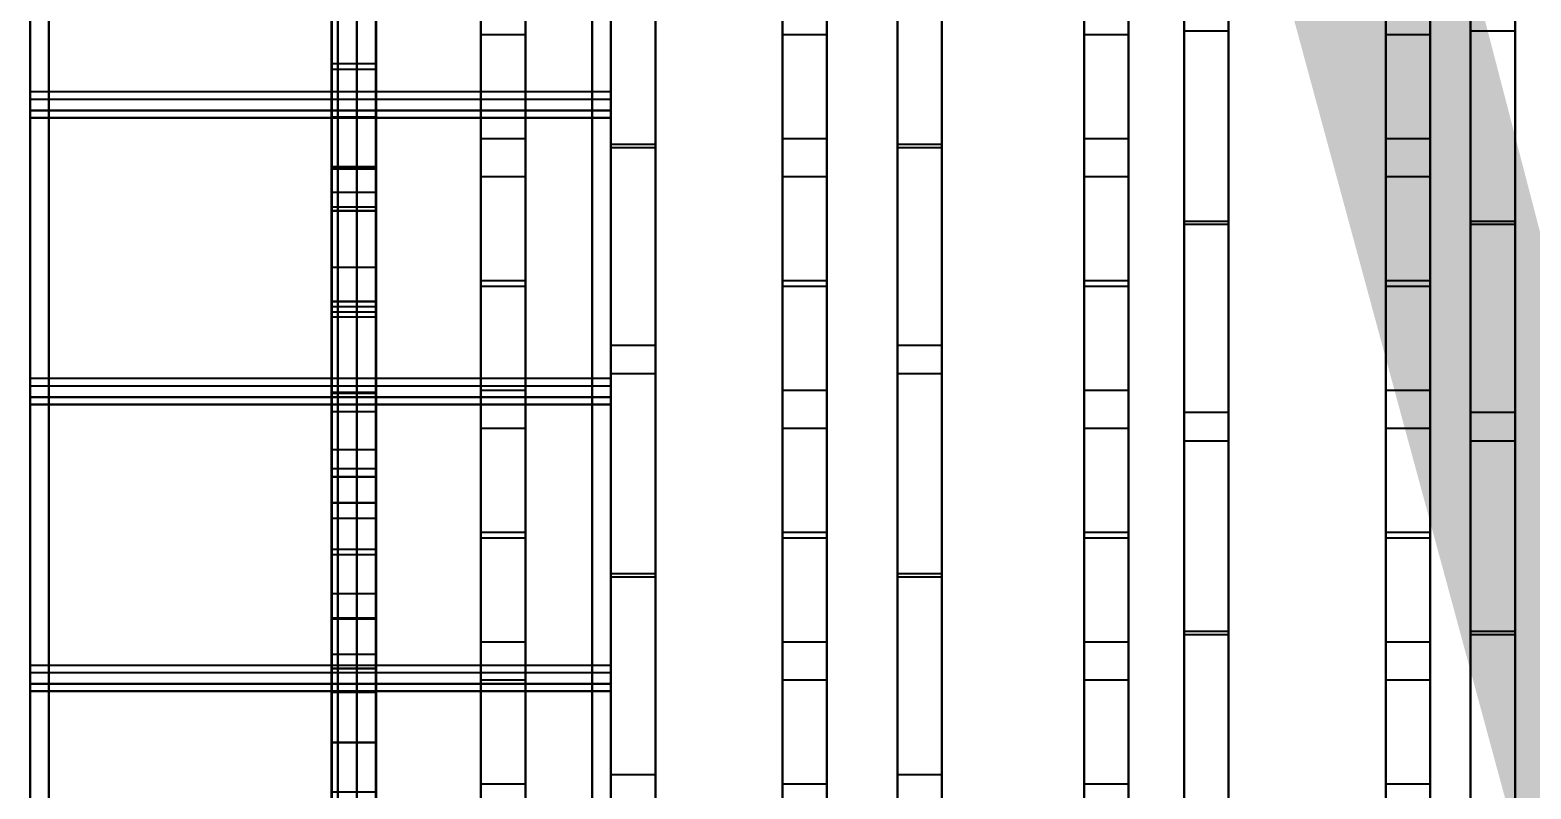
# Model space of a CAD drawing. Header units: inches. Extents: x -11 to 659, y 11 to 544.
# Drawn here: x -11.3 to 108.1, y 176 to 236.4 of the extents above; entities that cross this region are included whole.
import ezdxf

# ---------------------------------------------------------------- set-up
doc = ezdxf.new("R2010")
doc.units = ezdxf.units.IN
doc.header["$MEASUREMENT"] = 0
for name, color, linetype in [('FT2', 8, 'CONTINUOUS'), ('R2', 4, 'CONTINUOUS'), ('RT2', 7, 'CONTINUOUS'), ('W1', 5, 'CONTINUOUS'), ('W2', 5, 'CONTINUOUS')]:
    doc.layers.add(name, color=color, linetype=linetype)

msp = doc.modelspace()

# ---------------------------------------------------------------- linework, layer by layer
at = {"layer": 'FT2'}
for points in [[(16.2, 86.96, 136), (16.2, 418.72, 136), (12.66, 418.72, 136), (12.66, 86.96, 136)], [(12.66, 86.96, 136), (12.66, 418.72, 136), (12.66, 418.72, 134.54), (12.66, 86.96, 134.54)], [(12.66, 86.96, 120), (12.66, 418.72, 120), (16.2, 418.72, 120), (16.2, 86.96, 120)], [(12.66, 86.96, 120), (12.66, 86.96, 121.46), (12.66, 418.72, 121.46), (12.66, 418.72, 120)], [(16.2, 86.96, 136), (16.2, 86.96, 134.54), (16.2, 418.72, 134.54), (16.2, 418.72, 136)], [(16.2, 86.96, 120), (16.2, 418.72, 120), (16.2, 418.72, 121.46), (16.2, 86.96, 121.46)], [(28.08, 14.97, 136), (28.08, 418.72, 136), (24.54, 418.72, 136), (24.54, 14.97, 136)], [(24.54, 14.97, 136), (24.54, 418.72, 136), (24.54, 418.72, 134.54), (24.54, 14.97, 134.54)], [(24.54, 14.97, 120), (24.54, 418.72, 120), (28.08, 418.72, 120), (28.08, 14.97, 120)], [(24.54, 14.97, 120), (24.54, 14.97, 121.46), (24.54, 418.72, 121.46), (24.54, 418.72, 120)], [(28.08, 14.97, 136), (28.08, 14.97, 134.54), (28.08, 418.72, 134.54), (28.08, 418.72, 136)], [(28.08, 14.97, 120), (28.08, 418.72, 120), (28.08, 418.72, 121.46), (28.08, 14.97, 121.46)], [(52.08, 14.97, 136), (52.08, 418.72, 136), (48.54, 418.72, 136), (48.54, 14.97, 136)], [(48.54, 14.97, 136), (48.54, 418.72, 136), (48.54, 418.72, 134.54), (48.54, 14.97, 134.54)], [(48.54, 14.97, 120), (48.54, 418.72, 120), (52.08, 418.72, 120), (52.08, 14.97, 120)], [(48.54, 14.97, 120), (48.54, 14.97, 121.46), (48.54, 418.72, 121.46), (48.54, 418.72, 120)], [(52.08, 14.97, 136), (52.08, 14.97, 134.54), (52.08, 418.72, 134.54), (52.08, 418.72, 136)], [(52.08, 14.97, 120), (52.08, 418.72, 120), (52.08, 418.72, 121.46), (52.08, 14.97, 121.46)], [(76.08, 14.97, 136), (76.08, 418.72, 136), (72.54, 418.72, 136), (72.54, 14.97, 136)], [(72.54, 14.97, 136), (72.54, 418.72, 136), (72.54, 418.72, 134.54), (72.54, 14.97, 134.54)], [(72.54, 14.97, 120), (72.54, 418.72, 120), (76.08, 418.72, 120), (76.08, 14.97, 120)], [(72.54, 14.97, 120), (72.54, 14.97, 121.46), (72.54, 418.72, 121.46), (72.54, 418.72, 120)], [(76.08, 14.97, 136), (76.08, 14.97, 134.54), (76.08, 418.72, 134.54), (76.08, 418.72, 136)], [(76.08, 14.97, 120), (76.08, 418.72, 120), (76.08, 418.72, 121.46), (76.08, 14.97, 121.46)], [(100.08, 14.97, 136), (100.08, 418.72, 136), (96.54, 418.72, 136), (96.54, 14.97, 136)], [(96.54, 14.97, 136), (96.54, 418.72, 136), (96.54, 418.72, 134.54), (96.54, 14.97, 134.54)], [(96.54, 14.97, 120), (96.54, 418.72, 120), (100.08, 418.72, 120), (100.08, 14.97, 120)], [(96.54, 14.97, 120), (96.54, 14.97, 121.46), (96.54, 418.72, 121.46), (96.54, 418.72, 120)], [(100.08, 14.97, 136), (100.08, 14.97, 134.54), (100.08, 418.72, 134.54), (100.08, 418.72, 136)], [(100.08, 14.97, 120), (100.08, 418.72, 120), (100.08, 418.72, 121.46), (100.08, 14.97, 121.46)], [(12.66, 233.75, 120.67), (12.66, 241.65, 136), (12.66, 242.94, 135.33), (12.66, 235.04, 120)], [(16.2, 233.75, 120.67), (16.2, 235.04, 120), (16.2, 242.94, 135.33), (16.2, 241.65, 136)], [(16.2, 233.75, 120.67), (16.2, 241.65, 136), (12.66, 241.65, 136), (12.66, 233.75, 120.67)], [(28.08, 227.79, 136), (28.08, 236.05, 120.7), (24.54, 236.05, 120.7), (24.54, 227.79, 136)], [(24.54, 227.79, 136), (24.54, 236.05, 120.7), (24.54, 234.77, 120), (24.54, 226.51, 135.31)], [(28.08, 227.79, 136), (28.08, 226.51, 135.31), (28.08, 234.77, 120), (28.08, 236.05, 120.7)], [(52.08, 227.79, 136), (52.08, 236.05, 120.7), (48.54, 236.05, 120.7), (48.54, 227.79, 136)], [(48.54, 227.79, 136), (48.54, 236.05, 120.7), (48.54, 234.77, 120), (48.54, 226.51, 135.31)], [(52.08, 227.79, 136), (52.08, 226.51, 135.31), (52.08, 234.77, 120), (52.08, 236.05, 120.7)], [(76.08, 227.79, 136), (76.08, 236.05, 120.7), (72.54, 236.05, 120.7), (72.54, 227.79, 136)], [(72.54, 227.79, 136), (72.54, 236.05, 120.7), (72.54, 234.77, 120), (72.54, 226.51, 135.31)], [(76.08, 227.79, 136), (76.08, 226.51, 135.31), (76.08, 234.77, 120), (76.08, 236.05, 120.7)], [(100.08, 227.79, 136), (100.08, 236.05, 120.7), (96.54, 236.05, 120.7), (96.54, 227.79, 136)], [(96.54, 227.79, 136), (96.54, 236.05, 120.7), (96.54, 234.77, 120), (96.54, 226.51, 135.31)], [(100.08, 227.79, 136), (100.08, 226.51, 135.31), (100.08, 234.77, 120), (100.08, 236.05, 120.7)], [(16.2, 225.38, 136), (16.2, 233.28, 120.67), (12.66, 233.28, 120.67), (12.66, 225.38, 136)], [(12.66, 225.38, 136), (12.66, 233.28, 120.67), (12.66, 231.98, 120), (12.66, 224.09, 135.33)], [(16.2, 225.38, 136), (16.2, 224.09, 135.33), (16.2, 231.98, 120), (16.2, 233.28, 120.67)], [(24.54, 216.49, 120.7), (24.54, 224.75, 136), (24.54, 226.04, 135.31), (24.54, 217.77, 120)], [(28.08, 216.49, 120.7), (28.08, 217.77, 120), (28.08, 226.04, 135.31), (28.08, 224.75, 136)], [(48.54, 216.49, 120.7), (48.54, 224.75, 136), (48.54, 226.04, 135.31), (48.54, 217.77, 120)], [(52.08, 216.49, 120.7), (52.08, 217.77, 120), (52.08, 226.04, 135.31), (52.08, 224.75, 136)], [(72.54, 216.49, 120.7), (72.54, 224.75, 136), (72.54, 226.04, 135.31), (72.54, 217.77, 120)], [(76.08, 216.49, 120.7), (76.08, 217.77, 120), (76.08, 226.04, 135.31), (76.08, 224.75, 136)], [(96.54, 216.49, 120.7), (96.54, 224.75, 136), (96.54, 226.04, 135.31), (96.54, 217.77, 120)], [(100.08, 216.49, 120.7), (100.08, 217.77, 120), (100.08, 226.04, 135.31), (100.08, 224.75, 136)], [(28.08, 216.49, 120.7), (28.08, 224.75, 136), (24.54, 224.75, 136), (24.54, 216.49, 120.7)], [(52.08, 216.49, 120.7), (52.08, 224.75, 136), (48.54, 224.75, 136), (48.54, 216.49, 120.7)], [(76.08, 216.49, 120.7), (76.08, 224.75, 136), (72.54, 224.75, 136), (72.54, 216.49, 120.7)], [(100.08, 216.49, 120.7), (100.08, 224.75, 136), (96.54, 224.75, 136), (96.54, 216.49, 120.7)], [(12.66, 214.42, 120.67), (12.66, 222.32, 136), (12.66, 223.62, 135.33), (12.66, 215.72, 120)], [(16.2, 214.42, 120.67), (16.2, 215.72, 120), (16.2, 223.62, 135.33), (16.2, 222.32, 136)], [(16.2, 214.42, 120.67), (16.2, 222.32, 136), (12.66, 222.32, 136), (12.66, 214.42, 120.67)], [(28.08, 207.75, 136), (28.08, 216.01, 120.7), (24.54, 216.01, 120.7), (24.54, 207.75, 136)], [(24.54, 207.75, 136), (24.54, 216.01, 120.7), (24.54, 214.73, 120), (24.54, 206.46, 135.31)], [(28.08, 207.75, 136), (28.08, 206.46, 135.31), (28.08, 214.73, 120), (28.08, 216.01, 120.7)], [(52.08, 207.75, 136), (52.08, 216.01, 120.7), (48.54, 216.01, 120.7), (48.54, 207.75, 136)], [(48.54, 207.75, 136), (48.54, 216.01, 120.7), (48.54, 214.73, 120), (48.54, 206.46, 135.31)], [(52.08, 207.75, 136), (52.08, 206.46, 135.31), (52.08, 214.73, 120), (52.08, 216.01, 120.7)], [(76.08, 207.75, 136), (76.08, 216.01, 120.7), (72.54, 216.01, 120.7), (72.54, 207.75, 136)], [(72.54, 207.75, 136), (72.54, 216.01, 120.7), (72.54, 214.73, 120), (72.54, 206.46, 135.31)], [(76.08, 207.75, 136), (76.08, 206.46, 135.31), (76.08, 214.73, 120), (76.08, 216.01, 120.7)], [(100.08, 207.75, 136), (100.08, 216.01, 120.7), (96.54, 216.01, 120.7), (96.54, 207.75, 136)], [(96.54, 207.75, 136), (96.54, 216.01, 120.7), (96.54, 214.73, 120), (96.54, 206.46, 135.31)], [(100.08, 207.75, 136), (100.08, 206.46, 135.31), (100.08, 214.73, 120), (100.08, 216.01, 120.7)], [(16.2, 206.06, 136), (16.2, 213.95, 120.67), (12.66, 213.95, 120.67), (12.66, 206.06, 136)], [(12.66, 206.06, 136), (12.66, 213.95, 120.67), (12.66, 212.66, 120), (12.66, 204.76, 135.33)], [(16.2, 206.06, 136), (16.2, 204.76, 135.33), (16.2, 212.66, 120), (16.2, 213.95, 120.67)], [(24.54, 196.44, 120.7), (24.54, 204.71, 136), (24.54, 205.99, 135.31), (24.54, 197.73, 120)], [(28.08, 196.44, 120.7), (28.08, 197.73, 120), (28.08, 205.99, 135.31), (28.08, 204.71, 136)], [(48.54, 196.44, 120.7), (48.54, 204.71, 136), (48.54, 205.99, 135.31), (48.54, 197.73, 120)], [(52.08, 196.44, 120.7), (52.08, 197.73, 120), (52.08, 205.99, 135.31), (52.08, 204.71, 136)], [(72.54, 196.44, 120.7), (72.54, 204.71, 136), (72.54, 205.99, 135.31), (72.54, 197.73, 120)], [(76.08, 196.44, 120.7), (76.08, 197.73, 120), (76.08, 205.99, 135.31), (76.08, 204.71, 136)], [(96.54, 196.44, 120.7), (96.54, 204.71, 136), (96.54, 205.99, 135.31), (96.54, 197.73, 120)], [(100.08, 196.44, 120.7), (100.08, 197.73, 120), (100.08, 205.99, 135.31), (100.08, 204.71, 136)], [(12.66, 195.1, 120.67), (12.66, 203, 136), (12.66, 204.29, 135.33), (12.66, 196.39, 120)], [(16.2, 195.1, 120.67), (16.2, 196.39, 120), (16.2, 204.29, 135.33), (16.2, 203, 136)], [(28.08, 196.44, 120.7), (28.08, 204.71, 136), (24.54, 204.71, 136), (24.54, 196.44, 120.7)], [(52.08, 196.44, 120.7), (52.08, 204.71, 136), (48.54, 204.71, 136), (48.54, 196.44, 120.7)], [(76.08, 196.44, 120.7), (76.08, 204.71, 136), (72.54, 204.71, 136), (72.54, 196.44, 120.7)], [(100.08, 196.44, 120.7), (100.08, 204.71, 136), (96.54, 204.71, 136), (96.54, 196.44, 120.7)], [(16.2, 195.1, 120.67), (16.2, 203, 136), (12.66, 203, 136), (12.66, 195.1, 120.67)], [(28.08, 187.7, 136), (28.08, 195.97, 120.7), (24.54, 195.97, 120.7), (24.54, 187.7, 136)], [(24.54, 187.7, 136), (24.54, 195.97, 120.7), (24.54, 194.69, 120), (24.54, 186.42, 135.31)], [(28.08, 187.7, 136), (28.08, 186.42, 135.31), (28.08, 194.69, 120), (28.08, 195.97, 120.7)], [(52.08, 187.7, 136), (52.08, 195.97, 120.7), (48.54, 195.97, 120.7), (48.54, 187.7, 136)], [(48.54, 187.7, 136), (48.54, 195.97, 120.7), (48.54, 194.69, 120), (48.54, 186.42, 135.31)], [(52.08, 187.7, 136), (52.08, 186.42, 135.31), (52.08, 194.69, 120), (52.08, 195.97, 120.7)], [(76.08, 187.7, 136), (76.08, 195.97, 120.7), (72.54, 195.97, 120.7), (72.54, 187.7, 136)], [(72.54, 187.7, 136), (72.54, 195.97, 120.7), (72.54, 194.69, 120), (72.54, 186.42, 135.31)], [(76.08, 187.7, 136), (76.08, 186.42, 135.31), (76.08, 194.69, 120), (76.08, 195.97, 120.7)], [(100.08, 187.7, 136), (100.08, 195.97, 120.7), (96.54, 195.97, 120.7), (96.54, 187.7, 136)], [(96.54, 187.7, 136), (96.54, 195.97, 120.7), (96.54, 194.69, 120), (96.54, 186.42, 135.31)], [(100.08, 187.7, 136), (100.08, 186.42, 135.31), (100.08, 194.69, 120), (100.08, 195.97, 120.7)], [(16.2, 186.73, 136), (16.2, 194.63, 120.67), (12.66, 194.63, 120.67), (12.66, 186.73, 136)], [(12.66, 186.73, 136), (12.66, 194.63, 120.67), (12.66, 193.33, 120), (12.66, 185.44, 135.33)], [(16.2, 186.73, 136), (16.2, 185.44, 135.33), (16.2, 193.33, 120), (16.2, 194.63, 120.67)], [(24.54, 176.4, 120.7), (24.54, 184.67, 136), (24.54, 185.95, 135.31), (24.54, 177.68, 120)], [(28.08, 176.4, 120.7), (28.08, 177.68, 120), (28.08, 185.95, 135.31), (28.08, 184.67, 136)], [(48.54, 176.4, 120.7), (48.54, 184.67, 136), (48.54, 185.95, 135.31), (48.54, 177.68, 120)], [(52.08, 176.4, 120.7), (52.08, 177.68, 120), (52.08, 185.95, 135.31), (52.08, 184.67, 136)], [(72.54, 176.4, 120.7), (72.54, 184.67, 136), (72.54, 185.95, 135.31), (72.54, 177.68, 120)], [(76.08, 176.4, 120.7), (76.08, 177.68, 120), (76.08, 185.95, 135.31), (76.08, 184.67, 136)], [(96.54, 176.4, 120.7), (96.54, 184.67, 136), (96.54, 185.95, 135.31), (96.54, 177.68, 120)], [(100.08, 176.4, 120.7), (100.08, 177.68, 120), (100.08, 185.95, 135.31), (100.08, 184.67, 136)], [(12.66, 175.77, 120.67), (12.66, 183.67, 136), (12.66, 184.97, 135.33), (12.66, 177.07, 120)], [(16.2, 175.77, 120.67), (16.2, 177.07, 120), (16.2, 184.97, 135.33), (16.2, 183.67, 136)], [(28.08, 176.4, 120.7), (28.08, 184.67, 136), (24.54, 184.67, 136), (24.54, 176.4, 120.7)], [(52.08, 176.4, 120.7), (52.08, 184.67, 136), (48.54, 184.67, 136), (48.54, 176.4, 120.7)], [(76.08, 176.4, 120.7), (76.08, 184.67, 136), (72.54, 184.67, 136), (72.54, 176.4, 120.7)], [(100.08, 176.4, 120.7), (100.08, 184.67, 136), (96.54, 184.67, 136), (96.54, 176.4, 120.7)], [(16.2, 175.77, 120.67), (16.2, 183.67, 136), (12.66, 183.67, 136), (12.66, 175.77, 120.67)]]:
    msp.add_3dface(points, dxfattribs=at)
at = {"layer": 'R2'}
for points in [[(-11.34, 457.78, 256.5), (-11.34, 46.78, 324.98), (-11.34, 47.36, 328.5), (-11.34, 458.36, 260.01)], [(-9.84, 47.36, 328.5), (-9.84, 458.36, 260.01), (-11.34, 458.36, 260.01), (-11.34, 47.36, 328.5)], [(-9.84, 457.78, 256.5), (-9.84, 46.78, 324.98), (-11.34, 46.78, 324.98), (-11.34, 457.78, 256.5)], [(33.39, 458.36, 260.01), (33.39, 47.36, 328.5), (34.89, 47.36, 328.5), (34.89, 458.36, 260.01)], [(33.39, 46.78, 324.98), (33.39, 457.78, 256.5), (34.89, 457.78, 256.5), (34.89, 46.78, 324.98)], [(34.89, 46.78, 324.98), (34.89, 457.78, 256.5), (34.89, 458.36, 260.01), (34.89, 47.36, 328.5)], [(13.16, 252.86, 294.26), (13.16, 230.03, 298.06), (14.66, 230.03, 298.06), (14.66, 252.86, 294.26)], [(13.16, 229.44, 294.55), (13.16, 252.28, 290.74), (14.66, 252.28, 290.74), (14.66, 229.44, 294.55)], [(14.66, 229.44, 294.55), (14.66, 252.28, 290.74), (14.66, 252.86, 294.26), (14.66, 230.03, 298.06)], [(34.89, 231.51, 297.81), (-11.34, 231.51, 297.81), (-11.34, 230.03, 298.06), (34.89, 230.03, 298.06)], [(-11.34, 230.92, 294.3), (34.89, 230.92, 294.3), (34.89, 229.44, 294.55), (-11.34, 229.44, 294.55)], [(-11.34, 229.44, 294.55), (34.89, 229.44, 294.55), (34.89, 230.03, 298.06), (-11.34, 230.03, 298.06)], [(13.16, 230.03, 298.06), (13.16, 207.2, 301.86), (14.66, 207.2, 301.86), (14.66, 230.03, 298.06)], [(13.16, 206.61, 298.35), (13.16, 229.44, 294.55), (14.66, 229.44, 294.55), (14.66, 206.61, 298.35)], [(14.66, 206.61, 298.35), (14.66, 229.44, 294.55), (14.66, 230.03, 298.06), (14.66, 207.2, 301.86)], [(34.89, 208.67, 301.62), (-11.34, 208.67, 301.62), (-11.34, 207.2, 301.86), (34.89, 207.2, 301.86)], [(-11.34, 208.09, 298.1), (34.89, 208.09, 298.1), (34.89, 206.61, 298.35), (-11.34, 206.61, 298.35)], [(-11.34, 206.61, 298.35), (34.89, 206.61, 298.35), (34.89, 207.2, 301.86), (-11.34, 207.2, 301.86)], [(13.16, 207.2, 301.86), (13.16, 184.36, 305.67), (14.66, 184.36, 305.67), (14.66, 207.2, 301.86)], [(14.66, 183.78, 302.16), (14.66, 206.61, 298.35), (14.66, 207.2, 301.86), (14.66, 184.36, 305.67)], [(13.16, 183.78, 302.16), (13.16, 206.61, 298.35), (14.66, 206.61, 298.35), (14.66, 183.78, 302.16)], [(34.89, 185.84, 305.42), (-11.34, 185.84, 305.42), (-11.34, 184.36, 305.67), (34.89, 184.36, 305.67)], [(-11.34, 185.26, 301.91), (34.89, 185.26, 301.91), (34.89, 183.78, 302.16), (-11.34, 183.78, 302.16)], [(-11.34, 183.78, 302.16), (34.89, 183.78, 302.16), (34.89, 184.36, 305.67), (-11.34, 184.36, 305.67)], [(13.16, 184.36, 305.67), (13.16, 161.53, 309.47), (14.66, 161.53, 309.47), (14.66, 184.36, 305.67)], [(14.66, 160.94, 305.96), (14.66, 183.78, 302.16), (14.66, 184.36, 305.67), (14.66, 161.53, 309.47)], [(13.16, 160.94, 305.96), (13.16, 183.78, 302.16), (14.66, 183.78, 302.16), (14.66, 160.94, 305.96)]]:
    msp.add_3dface(points, dxfattribs=at)
at = {"layer": 'RT2'}
for points in [[(34.89, 458.34, 260), (34.89, 47.34, 328.48), (38.43, 47.34, 328.48), (38.43, 458.34, 260)], [(34.89, 458.34, 260), (34.89, 458.1, 258.56), (34.89, 47.1, 327.05), (34.89, 47.34, 328.48)], [(38.43, 458.34, 260), (38.43, 47.34, 328.48), (38.43, 47.1, 327.05), (38.43, 458.1, 258.56)], [(57.69, 458.34, 260), (57.69, 47.34, 328.48), (61.23, 47.34, 328.48), (61.23, 458.34, 260)], [(57.69, 458.34, 260), (57.69, 458.1, 258.56), (57.69, 47.1, 327.05), (57.69, 47.34, 328.48)], [(61.23, 458.34, 260), (61.23, 47.34, 328.48), (61.23, 47.1, 327.05), (61.23, 458.1, 258.56)], [(80.49, 458.34, 260), (80.49, 47.34, 328.48), (84.03, 47.34, 328.48), (84.03, 458.34, 260)], [(80.49, 458.34, 260), (80.49, 458.1, 258.56), (80.49, 47.1, 327.05), (80.49, 47.34, 328.48)], [(84.03, 458.34, 260), (84.03, 47.34, 328.48), (84.03, 47.1, 327.05), (84.03, 458.1, 258.56)], [(103.29, 458.34, 260), (103.29, 47.34, 328.48), (106.83, 47.34, 328.48), (106.83, 458.34, 260)], [(103.29, 458.34, 260), (103.29, 458.1, 258.56), (103.29, 47.1, 327.05), (103.29, 47.34, 328.48)], [(106.83, 458.34, 260), (106.83, 47.34, 328.48), (106.83, 47.1, 327.05), (106.83, 458.1, 258.56)], [(34.89, 416.84, 250.56), (34.89, 88.84, 305.22), (34.89, 89.08, 306.65), (34.89, 417.08, 252)], [(38.43, 416.84, 250.56), (38.43, 417.08, 252), (38.43, 89.08, 306.65), (38.43, 88.84, 305.22)], [(57.69, 416.84, 250.56), (57.69, 88.84, 305.22), (57.69, 89.08, 306.65), (57.69, 417.08, 252)], [(61.23, 416.84, 250.56), (61.23, 417.08, 252), (61.23, 89.08, 306.65), (61.23, 88.84, 305.22)], [(80.49, 416.84, 250.56), (80.49, 88.84, 305.22), (80.49, 89.08, 306.65), (80.49, 417.08, 252)], [(84.03, 416.84, 250.56), (84.03, 417.08, 252), (84.03, 89.08, 306.65), (84.03, 88.84, 305.22)], [(103.29, 416.84, 250.56), (103.29, 88.84, 305.22), (103.29, 89.08, 306.65), (103.29, 417.08, 252)], [(106.83, 416.84, 250.56), (106.83, 417.08, 252), (106.83, 89.08, 306.65), (106.83, 88.84, 305.22)], [(38.43, 416.84, 250.56), (38.43, 88.84, 305.22), (34.89, 88.84, 305.22), (34.89, 416.84, 250.56)], [(61.23, 416.84, 250.56), (61.23, 88.84, 305.22), (57.69, 88.84, 305.22), (57.69, 416.84, 250.56)], [(84.03, 416.84, 250.56), (84.03, 88.84, 305.22), (80.49, 88.84, 305.22), (80.49, 416.84, 250.56)], [(106.83, 416.84, 250.56), (106.83, 88.84, 305.22), (103.29, 88.84, 305.22), (103.29, 416.84, 250.56)], [(34.89, 243.23, 295.84), (34.89, 244.14, 294.71), (34.89, 228.26, 281.98), (34.89, 227.35, 283.12)], [(38.43, 243.23, 295.84), (38.43, 227.35, 283.12), (38.43, 228.26, 281.98), (38.43, 244.14, 294.71)], [(57.69, 243.23, 295.84), (57.69, 244.14, 294.71), (57.69, 228.26, 281.98), (57.69, 227.35, 283.12)], [(61.23, 243.23, 295.84), (61.23, 227.35, 283.12), (61.23, 228.26, 281.98), (61.23, 244.14, 294.71)], [(34.89, 243.23, 295.84), (34.89, 227.35, 283.12), (38.43, 227.35, 283.12), (38.43, 243.23, 295.84)], [(57.69, 243.23, 295.84), (57.69, 227.35, 283.12), (61.23, 227.35, 283.12), (61.23, 243.23, 295.84)], [(80.49, 236.33, 296.99), (80.49, 237.28, 295.88), (80.49, 222.17, 283), (80.49, 221.22, 284.11)], [(84.03, 236.33, 296.99), (84.03, 221.22, 284.11), (84.03, 222.17, 283), (84.03, 237.28, 295.88)], [(103.29, 236.33, 296.99), (103.29, 237.28, 295.88), (103.29, 222.17, 283), (103.29, 221.22, 284.11)], [(106.83, 236.33, 296.99), (106.83, 221.22, 284.11), (106.83, 222.17, 283), (106.83, 237.28, 295.88)], [(80.49, 236.33, 296.99), (80.49, 221.22, 284.11), (84.03, 221.22, 284.11), (84.03, 236.33, 296.99)], [(103.29, 236.33, 296.99), (103.29, 221.22, 284.11), (106.83, 221.22, 284.11), (106.83, 236.33, 296.99)], [(34.89, 227.05, 283.34), (34.89, 211.34, 301.16), (38.43, 211.34, 301.16), (38.43, 227.05, 283.34)], [(34.89, 227.05, 283.34), (34.89, 225.95, 282.38), (34.89, 210.25, 300.19), (34.89, 211.34, 301.16)], [(38.43, 227.05, 283.34), (38.43, 211.34, 301.16), (38.43, 210.25, 300.19), (38.43, 225.95, 282.38)], [(57.69, 227.05, 283.34), (57.69, 211.34, 301.16), (61.23, 211.34, 301.16), (61.23, 227.05, 283.34)], [(57.69, 227.05, 283.34), (57.69, 225.95, 282.38), (57.69, 210.25, 300.19), (57.69, 211.34, 301.16)], [(61.23, 227.05, 283.34), (61.23, 211.34, 301.16), (61.23, 210.25, 300.19), (61.23, 225.95, 282.38)], [(80.49, 220.94, 284.34), (80.49, 206.01, 302.05), (84.03, 206.01, 302.05), (84.03, 220.94, 284.34)], [(80.49, 220.94, 284.34), (80.49, 219.82, 283.4), (80.49, 204.89, 301.11), (80.49, 206.01, 302.05)], [(84.03, 220.94, 284.34), (84.03, 206.01, 302.05), (84.03, 204.89, 301.11), (84.03, 219.82, 283.4)], [(103.29, 220.94, 284.34), (103.29, 206.01, 302.05), (106.83, 206.01, 302.05), (106.83, 220.94, 284.34)], [(103.29, 220.94, 284.34), (103.29, 219.82, 283.4), (103.29, 204.89, 301.11), (103.29, 206.01, 302.05)], [(106.83, 220.94, 284.34), (106.83, 206.01, 302.05), (106.83, 204.89, 301.11), (106.83, 219.82, 283.4)], [(34.89, 209.05, 301.54), (34.89, 209.96, 300.4), (34.89, 194.07, 287.68), (34.89, 193.16, 288.82)], [(34.89, 209.05, 301.54), (34.89, 193.16, 288.82), (38.43, 193.16, 288.82), (38.43, 209.05, 301.54)], [(38.43, 209.05, 301.54), (38.43, 193.16, 288.82), (38.43, 194.07, 287.68), (38.43, 209.96, 300.4)], [(57.69, 209.05, 301.54), (57.69, 209.96, 300.4), (57.69, 194.07, 287.68), (57.69, 193.16, 288.82)], [(57.69, 209.05, 301.54), (57.69, 193.16, 288.82), (61.23, 193.16, 288.82), (61.23, 209.05, 301.54)], [(61.23, 209.05, 301.54), (61.23, 193.16, 288.82), (61.23, 194.07, 287.68), (61.23, 209.96, 300.4)], [(80.49, 203.68, 302.43), (80.49, 204.62, 301.33), (80.49, 189.51, 288.44), (80.49, 188.56, 289.55)], [(84.03, 203.68, 302.43), (84.03, 188.56, 289.55), (84.03, 189.51, 288.44), (84.03, 204.62, 301.33)], [(103.29, 203.68, 302.43), (103.29, 204.62, 301.33), (103.29, 189.51, 288.44), (103.29, 188.56, 289.55)], [(106.83, 203.68, 302.43), (106.83, 188.56, 289.55), (106.83, 189.51, 288.44), (106.83, 204.62, 301.33)], [(80.49, 203.68, 302.43), (80.49, 188.56, 289.55), (84.03, 188.56, 289.55), (84.03, 203.68, 302.43)], [(103.29, 203.68, 302.43), (103.29, 188.56, 289.55), (106.83, 188.56, 289.55), (106.83, 203.68, 302.43)], [(34.89, 192.86, 289.04), (34.89, 177.15, 306.85), (38.43, 177.15, 306.85), (38.43, 192.86, 289.04)], [(34.89, 192.86, 289.04), (34.89, 191.77, 288.08), (34.89, 176.06, 305.89), (34.89, 177.15, 306.85)], [(38.43, 192.86, 289.04), (38.43, 177.15, 306.85), (38.43, 176.06, 305.89), (38.43, 191.77, 288.08)], [(57.69, 192.86, 289.04), (57.69, 177.15, 306.85), (61.23, 177.15, 306.85), (61.23, 192.86, 289.04)], [(57.69, 192.86, 289.04), (57.69, 191.77, 288.08), (57.69, 176.06, 305.89), (57.69, 177.15, 306.85)], [(61.23, 192.86, 289.04), (61.23, 177.15, 306.85), (61.23, 176.06, 305.89), (61.23, 191.77, 288.08)], [(80.49, 188.28, 289.78), (80.49, 173.35, 307.49), (84.03, 173.35, 307.49), (84.03, 188.28, 289.78)], [(80.49, 188.28, 289.78), (80.49, 187.16, 288.84), (80.49, 172.24, 306.55), (80.49, 173.35, 307.49)], [(84.03, 188.28, 289.78), (84.03, 173.35, 307.49), (84.03, 172.24, 306.55), (84.03, 187.16, 288.84)], [(103.29, 188.28, 289.78), (103.29, 173.35, 307.49), (106.83, 173.35, 307.49), (106.83, 188.28, 289.78)], [(103.29, 188.28, 289.78), (103.29, 187.16, 288.84), (103.29, 172.24, 306.55), (103.29, 173.35, 307.49)], [(106.83, 188.28, 289.78), (106.83, 173.35, 307.49), (106.83, 172.24, 306.55), (106.83, 187.16, 288.84)]]:
    msp.add_3dface(points, dxfattribs=at)
at = {"layer": 'W1'}
for points in [[(12.68, 83.34), (12.68, 422.34), (16.18, 422.34), (16.18, 83.34)], [(12.68, 83.34, 1.5), (12.68, 422.34, 1.5), (12.68, 422.34), (12.68, 83.34)], [(12.68, 422.34, 120), (12.68, 83.34, 120), (16.18, 83.34, 120), (16.18, 422.34, 120)], [(12.68, 422.34, 118.5), (12.68, 83.34, 118.5), (12.68, 83.34, 120), (12.68, 422.34, 120)], [(16.18, 422.34, 1.5), (16.18, 83.34, 1.5), (16.18, 83.34), (16.18, 422.34)], [(16.18, 83.34, 118.5), (16.18, 422.34, 118.5), (16.18, 422.34, 120), (16.18, 83.34, 120)], [(12.68, 243.2, 60), (12.68, 222.03, 60), (16.18, 222.03, 60), (16.18, 243.2, 60)], [(12.68, 243.2, 58.5), (12.68, 222.03, 58.5), (12.68, 222.03, 60), (12.68, 243.2, 60)], [(16.18, 222.03, 58.5), (16.18, 243.2, 58.5), (16.18, 243.2, 60), (16.18, 222.03, 60)], [(12.68, 223.53, 120), (12.68, 223.53), (12.68, 222.03), (12.68, 222.03, 120)], [(16.18, 223.53), (16.18, 223.53, 120), (16.18, 222.03, 120), (16.18, 222.03)], [(12.68, 222.03, 120), (12.68, 222.03), (16.18, 222.03), (16.18, 222.03, 120)], [(12.68, 222.03, 60), (12.68, 200.86, 60), (16.18, 200.86, 60), (16.18, 222.03, 60)], [(12.68, 222.03, 58.5), (12.68, 200.86, 58.5), (12.68, 200.86, 60), (12.68, 222.03, 60)], [(16.18, 200.86, 58.5), (16.18, 222.03, 58.5), (16.18, 222.03, 60), (16.18, 200.86, 60)], [(12.68, 202.36, 120), (12.68, 202.36), (12.68, 200.86), (12.68, 200.86, 120)], [(16.18, 202.36), (16.18, 202.36, 120), (16.18, 200.86, 120), (16.18, 200.86)], [(12.68, 200.86, 120), (12.68, 200.86), (16.18, 200.86), (16.18, 200.86, 120)], [(12.68, 200.86, 60), (12.68, 179.7, 60), (16.18, 179.7, 60), (16.18, 200.86, 60)], [(12.68, 200.86, 58.5), (12.68, 179.7, 58.5), (12.68, 179.7, 60), (12.68, 200.86, 60)], [(16.18, 179.7, 58.5), (16.18, 200.86, 58.5), (16.18, 200.86, 60), (16.18, 179.7, 60)], [(12.68, 181.2, 120), (12.68, 181.2), (12.68, 179.7), (12.68, 179.7, 120)], [(16.18, 181.2), (16.18, 181.2, 120), (16.18, 179.7, 120), (16.18, 179.7)], [(12.68, 179.7, 120), (12.68, 179.7), (16.18, 179.7), (16.18, 179.7, 120)], [(12.68, 179.7, 60), (12.68, 158.53, 60), (16.18, 158.53, 60), (16.18, 179.7, 60)], [(12.68, 179.7, 58.5), (12.68, 158.53, 58.5), (12.68, 158.53, 60), (12.68, 179.7, 60)], [(16.18, 158.53, 58.5), (16.18, 179.7, 58.5), (16.18, 179.7, 60), (16.18, 158.53, 60)]]:
    msp.add_3dface(points, dxfattribs=at)
at = {"layer": 'W2'}
for points in [[(12.67, 83.34, 136.81), (12.67, 422.34, 136.81), (16.17, 422.34, 136.81), (16.17, 83.34, 136.81)], [(12.67, 83.34, 138.31), (12.67, 422.34, 138.31), (12.67, 422.34, 136.81), (12.67, 83.34, 136.81)], [(12.67, 422.34, 262.4), (12.67, 83.34, 318.89), (16.17, 83.34, 318.89), (16.17, 422.34, 262.4)], [(12.67, 422.09, 260.93), (12.67, 83.09, 317.41), (12.67, 83.34, 318.89), (12.67, 422.34, 262.4)], [(16.17, 422.34, 138.31), (16.17, 83.34, 138.31), (16.17, 83.34, 136.81), (16.17, 422.34, 136.81)], [(16.17, 83.09, 317.41), (16.17, 422.09, 260.93), (16.17, 422.34, 262.4), (16.17, 83.34, 318.89)], [(12.67, 248.16, 182.33), (12.67, 229.48, 182.33), (16.17, 229.48, 182.33), (16.17, 248.16, 182.33)], [(12.67, 248.16, 180.83), (12.67, 229.48, 180.83), (12.67, 229.48, 182.33), (12.67, 248.16, 182.33)], [(12.67, 248.16, 227.85), (12.67, 229.48, 227.85), (16.17, 229.48, 227.85), (16.17, 248.16, 227.85)], [(12.67, 248.16, 226.35), (12.67, 229.48, 226.35), (12.67, 229.48, 227.85), (12.67, 248.16, 227.85)], [(12.67, 248.16, 273.37), (12.67, 229.48, 273.37), (16.17, 229.48, 273.37), (16.17, 248.16, 273.37)], [(12.67, 248.16, 271.87), (12.67, 229.48, 271.87), (12.67, 229.48, 273.37), (12.67, 248.16, 273.37)], [(16.17, 229.48, 180.83), (16.17, 248.16, 180.83), (16.17, 248.16, 182.33), (16.17, 229.48, 182.33)], [(16.17, 229.48, 226.35), (16.17, 248.16, 226.35), (16.17, 248.16, 227.85), (16.17, 229.48, 227.85)], [(16.17, 229.48, 271.87), (16.17, 248.16, 271.87), (16.17, 248.16, 273.37), (16.17, 229.48, 273.37)], [(12.67, 229.48, 136.81), (12.67, 229.48, 294.54), (16.17, 229.48, 294.54), (16.17, 229.48, 136.81)], [(12.67, 227.98, 136.81), (12.67, 227.98, 294.54), (12.67, 229.48, 294.54), (12.67, 229.48, 136.81)], [(12.67, 225.54, 220.81), (12.67, 229.48, 220.81), (16.17, 229.48, 220.81), (16.17, 225.54, 220.81)], [(12.67, 225.54, 222.31), (12.67, 229.48, 222.31), (12.67, 229.48, 220.81), (12.67, 225.54, 220.81)], [(12.67, 229.48, 182.33), (12.67, 225.54, 182.33), (16.17, 225.54, 182.33), (16.17, 229.48, 182.33)], [(12.67, 229.48, 180.83), (12.67, 225.54, 180.83), (12.67, 225.54, 182.33), (12.67, 229.48, 182.33)], [(12.67, 229.48, 227.85), (12.67, 225.54, 227.85), (16.17, 225.54, 227.85), (16.17, 229.48, 227.85)], [(12.67, 229.48, 226.35), (12.67, 225.54, 226.35), (12.67, 225.54, 227.85), (12.67, 229.48, 227.85)], [(12.67, 229.48, 273.37), (12.67, 225.54, 273.37), (16.17, 225.54, 273.37), (16.17, 229.48, 273.37)], [(12.67, 229.48, 271.87), (12.67, 225.54, 271.87), (12.67, 225.54, 273.37), (12.67, 229.48, 273.37)], [(16.17, 227.98, 294.54), (16.17, 227.98, 136.81), (16.17, 229.48, 136.81), (16.17, 229.48, 294.54)], [(16.17, 229.48, 222.31), (16.17, 225.54, 222.31), (16.17, 225.54, 220.81), (16.17, 229.48, 220.81)], [(16.17, 225.54, 180.83), (16.17, 229.48, 180.83), (16.17, 229.48, 182.33), (16.17, 225.54, 182.33)], [(16.17, 225.54, 226.35), (16.17, 229.48, 226.35), (16.17, 229.48, 227.85), (16.17, 225.54, 227.85)], [(16.17, 225.54, 271.87), (16.17, 229.48, 271.87), (16.17, 229.48, 273.37), (16.17, 225.54, 273.37)], [(12.67, 227.04, 295.2), (12.67, 227.04, 136.81), (12.67, 225.54, 136.81), (12.67, 225.54, 295.2)], [(16.17, 227.04, 136.81), (16.17, 227.04, 295.2), (16.17, 225.54, 295.2), (16.17, 225.54, 136.81)], [(12.67, 225.54, 172.81), (12.67, 189.54, 172.81), (16.17, 189.54, 172.81), (16.17, 225.54, 172.81)], [(12.67, 225.54, 171.31), (12.67, 189.54, 171.31), (12.67, 189.54, 172.81), (12.67, 225.54, 172.81)], [(12.67, 225.54, 295.2), (12.67, 225.54, 136.81), (16.17, 225.54, 136.81), (16.17, 225.54, 295.2)], [(12.67, 189.54, 220.81), (12.67, 225.54, 220.81), (16.17, 225.54, 220.81), (16.17, 189.54, 220.81)], [(12.67, 189.54, 222.31), (12.67, 225.54, 222.31), (12.67, 225.54, 220.81), (12.67, 189.54, 220.81)], [(12.67, 225.48, 220.81), (12.67, 225.48, 295.21), (16.17, 225.48, 295.21), (16.17, 225.48, 220.81)], [(12.67, 223.98, 220.81), (12.67, 223.98, 295.21), (12.67, 225.48, 295.21), (12.67, 225.48, 220.81)], [(12.67, 225.48, 236.81), (12.67, 189.6, 236.81), (16.17, 189.6, 236.81), (16.17, 225.48, 236.81)], [(12.67, 225.48, 235.31), (12.67, 189.6, 235.31), (12.67, 189.6, 236.81), (12.67, 225.48, 236.81)], [(12.67, 225.48, 273.37), (12.67, 214.8, 273.37), (16.17, 214.8, 273.37), (16.17, 225.48, 273.37)], [(12.67, 225.48, 271.87), (12.67, 214.8, 271.87), (12.67, 214.8, 273.37), (12.67, 225.48, 273.37)], [(16.17, 189.54, 171.31), (16.17, 225.54, 171.31), (16.17, 225.54, 172.81), (16.17, 189.54, 172.81)], [(16.17, 225.54, 222.31), (16.17, 189.54, 222.31), (16.17, 189.54, 220.81), (16.17, 225.54, 220.81)], [(16.17, 223.98, 295.21), (16.17, 223.98, 220.81), (16.17, 225.48, 220.81), (16.17, 225.48, 295.21)], [(16.17, 189.6, 235.31), (16.17, 225.48, 235.31), (16.17, 225.48, 236.81), (16.17, 189.6, 236.81)], [(16.17, 214.8, 271.87), (16.17, 225.48, 271.87), (16.17, 225.48, 273.37), (16.17, 214.8, 273.37)], [(12.67, 223.5, 220.81), (12.67, 217.54, 236.81), (16.17, 217.54, 236.81), (16.17, 223.5, 220.81)], [(12.67, 222.1, 220.29), (12.67, 216.14, 236.29), (12.67, 217.54, 236.81), (12.67, 223.5, 220.81)], [(16.17, 216.14, 236.29), (16.17, 222.1, 220.29), (16.17, 223.5, 220.81), (16.17, 217.54, 236.81)], [(12.67, 216.3, 296.99), (12.67, 216.3, 236.81), (12.67, 214.8, 236.81), (12.67, 214.8, 296.99)], [(16.17, 216.3, 236.81), (16.17, 216.3, 296.99), (16.17, 214.8, 296.99), (16.17, 214.8, 236.81)], [(12.67, 214.96, 236.29), (12.67, 209, 220.29), (12.67, 207.6, 220.81), (12.67, 213.56, 236.81)], [(12.67, 214.8, 296.99), (12.67, 214.8, 236.81), (16.17, 214.8, 236.81), (16.17, 214.8, 296.99)], [(12.67, 214.8, 273.37), (12.67, 198.78, 273.37), (16.17, 198.78, 273.37), (16.17, 214.8, 273.37)], [(12.67, 214.8, 271.87), (12.67, 198.78, 271.87), (12.67, 198.78, 273.37), (12.67, 214.8, 273.37)], [(16.17, 209, 220.29), (16.17, 214.96, 236.29), (16.17, 213.56, 236.81), (16.17, 207.6, 220.81)], [(16.17, 198.78, 271.87), (16.17, 214.8, 271.87), (16.17, 214.8, 273.37), (16.17, 198.78, 273.37)], [(12.67, 213.56, 236.81), (12.67, 207.6, 220.81), (16.17, 207.6, 220.81), (16.17, 213.56, 236.81)], [(12.67, 209.04, 172.81), (12.67, 209.04, 136.81), (12.67, 207.54, 136.81), (12.67, 207.54, 172.81)], [(16.17, 209.04, 136.81), (16.17, 209.04, 172.81), (16.17, 207.54, 172.81), (16.17, 207.54, 136.81)], [(12.67, 207.54, 172.81), (12.67, 207.54, 136.81), (16.17, 207.54, 136.81), (16.17, 207.54, 172.81)], [(12.67, 207.48, 220.81), (12.67, 201.52, 236.81), (16.17, 201.52, 236.81), (16.17, 207.48, 220.81)], [(12.67, 206.07, 220.29), (12.67, 200.11, 236.29), (12.67, 201.52, 236.81), (12.67, 207.48, 220.81)], [(16.17, 200.11, 236.29), (16.17, 206.07, 220.29), (16.17, 207.48, 220.81), (16.17, 201.52, 236.81)], [(12.67, 200.28, 299.66), (12.67, 200.28, 236.81), (12.67, 198.78, 236.81), (12.67, 198.78, 299.66)], [(16.17, 200.28, 236.81), (16.17, 200.28, 299.66), (16.17, 198.78, 299.66), (16.17, 198.78, 236.81)], [(12.67, 198.94, 236.29), (12.67, 192.98, 220.29), (12.67, 191.57, 220.81), (12.67, 197.53, 236.81)], [(12.67, 198.78, 299.66), (12.67, 198.78, 236.81), (16.17, 198.78, 236.81), (16.17, 198.78, 299.66)], [(12.67, 198.78, 273.37), (12.67, 189.6, 273.37), (16.17, 189.6, 273.37), (16.17, 198.78, 273.37)], [(12.67, 198.78, 271.87), (12.67, 189.6, 271.87), (12.67, 189.6, 273.37), (12.67, 198.78, 273.37)], [(16.17, 192.98, 220.29), (16.17, 198.94, 236.29), (16.17, 197.53, 236.81), (16.17, 191.57, 220.81)], [(16.17, 189.6, 271.87), (16.17, 198.78, 271.87), (16.17, 198.78, 273.37), (16.17, 189.6, 273.37)], [(12.67, 197.53, 236.81), (12.67, 191.57, 220.81), (16.17, 191.57, 220.81), (16.17, 197.53, 236.81)], [(12.67, 191.1, 301.18), (12.67, 191.1, 220.81), (12.67, 189.6, 220.81), (12.67, 189.6, 301.18)], [(16.17, 191.1, 220.81), (16.17, 191.1, 301.18), (16.17, 189.6, 301.18), (16.17, 189.6, 220.81)], [(12.67, 189.6, 301.18), (12.67, 189.6, 220.81), (16.17, 189.6, 220.81), (16.17, 189.6, 301.18)], [(12.67, 189.54, 136.81), (12.67, 189.54, 301.2), (16.17, 189.54, 301.2), (16.17, 189.54, 136.81)], [(12.67, 188.04, 136.81), (12.67, 188.04, 301.2), (12.67, 189.54, 301.2), (12.67, 189.54, 136.81)], [(12.67, 185.6, 220.81), (12.67, 189.54, 220.81), (16.17, 189.54, 220.81), (16.17, 185.6, 220.81)], [(12.67, 185.6, 222.31), (12.67, 189.54, 222.31), (12.67, 189.54, 220.81), (12.67, 185.6, 220.81)], [(12.67, 189.54, 182.33), (12.67, 185.6, 182.33), (16.17, 185.6, 182.33), (16.17, 189.54, 182.33)], [(12.67, 189.54, 180.83), (12.67, 185.6, 180.83), (12.67, 185.6, 182.33), (12.67, 189.54, 182.33)], [(12.67, 189.54, 227.85), (12.67, 185.6, 227.85), (16.17, 185.6, 227.85), (16.17, 189.54, 227.85)], [(12.67, 189.54, 226.35), (12.67, 185.6, 226.35), (12.67, 185.6, 227.85), (12.67, 189.54, 227.85)], [(12.67, 189.54, 273.37), (12.67, 185.6, 273.37), (16.17, 185.6, 273.37), (16.17, 189.54, 273.37)], [(12.67, 189.54, 271.87), (12.67, 185.6, 271.87), (12.67, 185.6, 273.37), (12.67, 189.54, 273.37)], [(16.17, 188.04, 301.2), (16.17, 188.04, 136.81), (16.17, 189.54, 136.81), (16.17, 189.54, 301.2)], [(16.17, 189.54, 222.31), (16.17, 185.6, 222.31), (16.17, 185.6, 220.81), (16.17, 189.54, 220.81)], [(16.17, 185.6, 180.83), (16.17, 189.54, 180.83), (16.17, 189.54, 182.33), (16.17, 185.6, 182.33)], [(16.17, 185.6, 226.35), (16.17, 189.54, 226.35), (16.17, 189.54, 227.85), (16.17, 185.6, 227.85)], [(16.17, 185.6, 271.87), (16.17, 189.54, 271.87), (16.17, 189.54, 273.37), (16.17, 185.6, 273.37)], [(12.67, 187.1, 301.85), (12.67, 187.1, 136.81), (12.67, 185.6, 136.81), (12.67, 185.6, 301.85)], [(16.17, 187.1, 136.81), (16.17, 187.1, 301.85), (16.17, 185.6, 301.85), (16.17, 185.6, 136.81)], [(12.67, 185.6, 301.85), (12.67, 185.6, 136.81), (16.17, 185.6, 136.81), (16.17, 185.6, 301.85)], [(12.67, 185.6, 182.33), (12.67, 172.19, 182.33), (16.17, 172.19, 182.33), (16.17, 185.6, 182.33)], [(12.67, 185.6, 180.83), (12.67, 172.19, 180.83), (12.67, 172.19, 182.33), (12.67, 185.6, 182.33)], [(12.67, 185.6, 227.85), (12.67, 172.19, 227.85), (16.17, 172.19, 227.85), (16.17, 185.6, 227.85)], [(12.67, 185.6, 226.35), (12.67, 172.19, 226.35), (12.67, 172.19, 227.85), (12.67, 185.6, 227.85)], [(12.67, 185.6, 273.37), (12.67, 172.19, 273.37), (16.17, 172.19, 273.37), (16.17, 185.6, 273.37)], [(12.67, 185.6, 271.87), (12.67, 172.19, 271.87), (12.67, 172.19, 273.37), (12.67, 185.6, 273.37)], [(16.17, 172.19, 180.83), (16.17, 185.6, 180.83), (16.17, 185.6, 182.33), (16.17, 172.19, 182.33)], [(16.17, 172.19, 226.35), (16.17, 185.6, 226.35), (16.17, 185.6, 227.85), (16.17, 172.19, 227.85)], [(16.17, 172.19, 271.87), (16.17, 185.6, 271.87), (16.17, 185.6, 273.37), (16.17, 172.19, 273.37)]]:
    msp.add_3dface(points, dxfattribs=at)

# ---------------------------------------------------------------- texts
at = {"layer": 'W1t'}
msp.add_text('W40', height=120, dxfattribs=at).set_placement((78.3, 155.03, 123.94))

doc.saveas('drawing.dxf')
